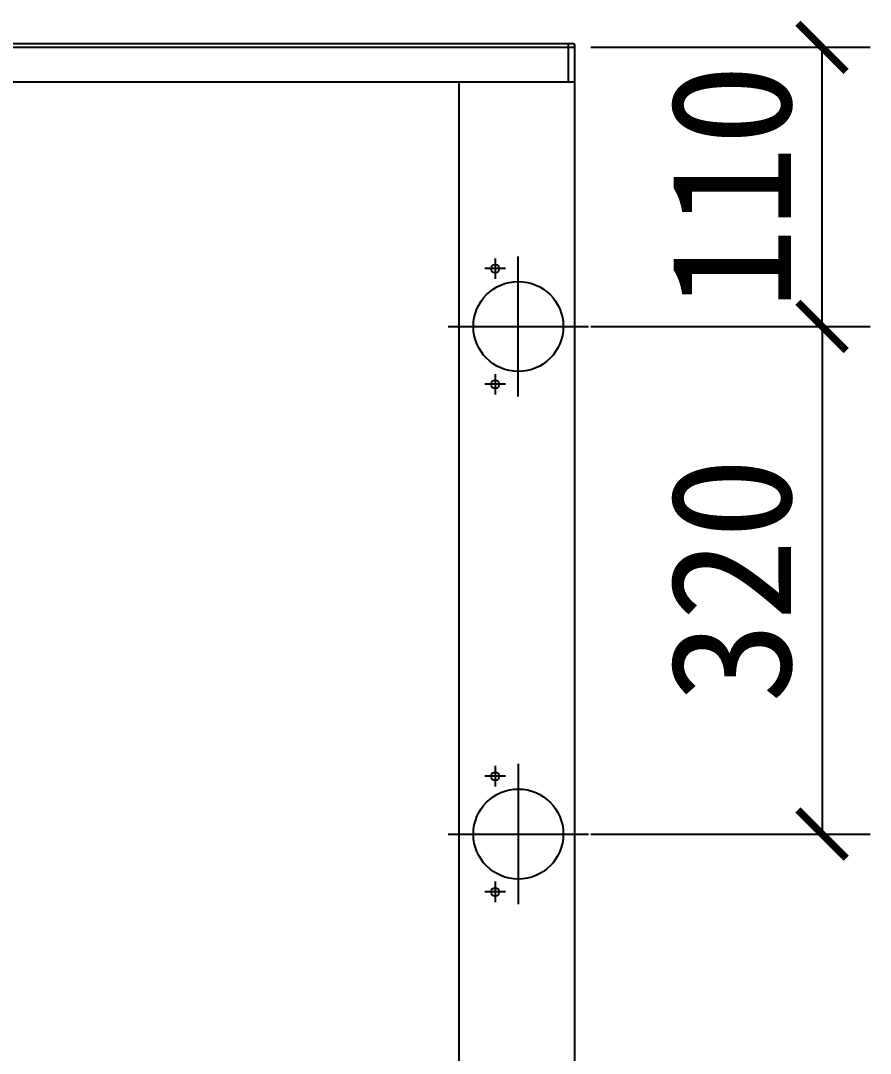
# Model space of a CAD drawing. Header units: millimetres. Extents: x -44117 to 256353, y -2095463 to 65325.
# Drawn here: x 115895.4 to 116071.5, y -872631.6 to -872417.6 of the extents above; entities that cross this region are included whole.
import ezdxf

# ---------------------------------------------------------------- set-up
doc = ezdxf.new("R2010")
doc.units = ezdxf.units.MM
doc.header["$LTSCALE"] = 10
doc.dimstyles.new('ISO-25', dxfattribs={"dimtxt": 2.5, "dimasz": 2.5, "dimexe": 1, "dimexo": 1, "dimtad": 1, "dimtxsty": 'Standard', "dimblk": 'ARCHTICK', "dimcen": 2.5, "dimadec": 0, "dimazin": 0, "dimtfac": 1, "dimtmove": 0, "dimatfit": 3, "dimfxl": 0, "dimarcsym": 0})

# ---------------------------------------------------------------- blocks, each defined once
blk = doc.blocks.new('_ArchTick')
at = {"color": 0, "linetype": 'ByBlock', "const_width": 0.15}
blk.add_lwpolyline([(-0.5, -0.5), (0.5, 0.5)], dxfattribs=at)
blk = doc.blocks.new('*D5644')
at = {"color": 0, "lineweight": -2}
for p, q in [((116013.55, -872423.15), (116071.47, -872423.15)), ((116061.47, -872480.99), (116061.47, -872423.15)), ((116013.55, -872480.99), (116071.47, -872480.99))]:
    blk.add_line(p, q, dxfattribs=at)
at = {"layer": 'Defpoints', "color": 0}
for p in [(115998.55, -872423.15), (116061.47, -872423.15), (115998.55, -872480.99)]:
    blk.add_point(p, dxfattribs=at)
at = {"color": 0, "lineweight": -2, "xscale": 10, "yscale": 10, "zscale": 10}
for p, rotation in [((116061.47, -872423.15), 90), ((116061.47, -872480.99), 270)]:
    blk.add_blockref('_ArchTick', p, dxfattribs=dict(at, rotation=rotation))
at = {"color": 0, "insert": (116042.72, -872452.07), "char_height": 25, "attachment_point": 5, "rotation": 90}
blk.add_mtext('110', dxfattribs=at)
blk = doc.blocks.new('*D5647')
at = {"color": 0, "lineweight": -2}
for p, q in [((116013.55, -872480.99), (116071.47, -872480.99)), ((116061.47, -872480.99), (116061.47, -872586.17)), ((116013.55, -872586.17), (116071.47, -872586.17))]:
    blk.add_line(p, q, dxfattribs=at)
at = {"layer": 'Defpoints', "color": 0}
for p in [(115998.55, -872480.99), (115998.55, -872586.17), (116061.47, -872586.17)]:
    blk.add_point(p, dxfattribs=at)
at = {"color": 0, "lineweight": -2, "xscale": 10, "yscale": 10, "zscale": 10}
for p, rotation in [((116061.47, -872480.99), 90), ((116061.47, -872586.17), 270)]:
    blk.add_blockref('_ArchTick', p, dxfattribs=dict(at, rotation=rotation))
at = {"color": 0, "insert": (116042.72, -872533.58), "char_height": 25, "attachment_point": 5, "rotation": 90}
blk.add_mtext('320', dxfattribs=at)
blk = doc.blocks.new('*D5676')
at = {"color": 0, "lineweight": -2}
for p, q in [((116013.55, -872423.15), (116071.47, -872423.15)), ((116061.47, -872480.99), (116061.47, -872423.15)), ((116013.55, -872480.99), (116071.47, -872480.99))]:
    blk.add_line(p, q, dxfattribs=at)
at = {"layer": 'Defpoints', "color": 0}
for p in [(115998.55, -872423.15), (116061.47, -872423.15), (115998.55, -872480.99)]:
    blk.add_point(p, dxfattribs=at)
at = {"color": 0, "lineweight": -2, "xscale": 10, "yscale": 10, "zscale": 10}
for p, rotation in [((116061.47, -872423.15), 90), ((116061.47, -872480.99), 270)]:
    blk.add_blockref('_ArchTick', p, dxfattribs=dict(at, rotation=rotation))
at = {"color": 0, "insert": (116042.72, -872452.07), "char_height": 25, "attachment_point": 5, "rotation": 90}
blk.add_mtext('110', dxfattribs=at)
blk = doc.blocks.new('*D5679')
at = {"color": 0, "lineweight": -2}
for p, q in [((116013.55, -872480.99), (116071.47, -872480.99)), ((116061.47, -872480.99), (116061.47, -872586.17)), ((116013.55, -872586.17), (116071.47, -872586.17))]:
    blk.add_line(p, q, dxfattribs=at)
at = {"layer": 'Defpoints', "color": 0}
for p in [(115998.55, -872480.99), (115998.55, -872586.17), (116061.47, -872586.17)]:
    blk.add_point(p, dxfattribs=at)
at = {"color": 0, "lineweight": -2, "xscale": 10, "yscale": 10, "zscale": 10}
for p, rotation in [((116061.47, -872480.99), 90), ((116061.47, -872586.17), 270)]:
    blk.add_blockref('_ArchTick', p, dxfattribs=dict(at, rotation=rotation))
at = {"color": 0, "insert": (116042.72, -872533.58), "char_height": 25, "attachment_point": 5, "rotation": 90}
blk.add_mtext('320', dxfattribs=at)
blk = doc.blocks.new('*D5691')
at = {"color": 0, "lineweight": -2}
for p, q in [((116013.55, -872423.15), (116071.47, -872423.15)), ((116061.47, -872480.99), (116061.47, -872423.15)), ((116013.55, -872480.99), (116071.47, -872480.99))]:
    blk.add_line(p, q, dxfattribs=at)
at = {"layer": 'Defpoints', "color": 0}
for p in [(115998.55, -872423.15), (116061.47, -872423.15), (115998.55, -872480.99)]:
    blk.add_point(p, dxfattribs=at)
at = {"color": 0, "lineweight": -2, "xscale": 10, "yscale": 10, "zscale": 10}
for p, rotation in [((116061.47, -872423.15), 90), ((116061.47, -872480.99), 270)]:
    blk.add_blockref('_ArchTick', p, dxfattribs=dict(at, rotation=rotation))
at = {"color": 0, "insert": (116042.72, -872452.07), "char_height": 25, "attachment_point": 5, "rotation": 90}
blk.add_mtext('110', dxfattribs=at)
blk = doc.blocks.new('*D5694')
at = {"color": 0, "lineweight": -2}
for p, q in [((116013.55, -872480.99), (116071.47, -872480.99)), ((116061.47, -872480.99), (116061.47, -872586.17)), ((116013.55, -872586.17), (116071.47, -872586.17))]:
    blk.add_line(p, q, dxfattribs=at)
at = {"layer": 'Defpoints', "color": 0}
for p in [(115998.55, -872480.99), (115998.55, -872586.17), (116061.47, -872586.17)]:
    blk.add_point(p, dxfattribs=at)
at = {"color": 0, "lineweight": -2, "xscale": 10, "yscale": 10, "zscale": 10}
for p, rotation in [((116061.47, -872480.99), 90), ((116061.47, -872586.17), 270)]:
    blk.add_blockref('_ArchTick', p, dxfattribs=dict(at, rotation=rotation))
at = {"color": 0, "insert": (116042.72, -872533.58), "char_height": 25, "attachment_point": 5, "rotation": 90}
blk.add_mtext('320', dxfattribs=at)
blk = doc.blocks.new('*D5706')
at = {"color": 0, "lineweight": -2}
for p, q in [((116013.55, -872423.15), (116071.47, -872423.15)), ((116061.47, -872480.99), (116061.47, -872423.15)), ((116013.55, -872480.99), (116071.47, -872480.99))]:
    blk.add_line(p, q, dxfattribs=at)
at = {"layer": 'Defpoints', "color": 0}
for p in [(115998.55, -872423.15), (116061.47, -872423.15), (115998.55, -872480.99)]:
    blk.add_point(p, dxfattribs=at)
at = {"color": 0, "lineweight": -2, "xscale": 10, "yscale": 10, "zscale": 10}
for p, rotation in [((116061.47, -872423.15), 90), ((116061.47, -872480.99), 270)]:
    blk.add_blockref('_ArchTick', p, dxfattribs=dict(at, rotation=rotation))
at = {"color": 0, "insert": (116042.72, -872452.07), "char_height": 25, "attachment_point": 5, "rotation": 90}
blk.add_mtext('110', dxfattribs=at)
blk = doc.blocks.new('*D5709')
at = {"color": 0, "lineweight": -2}
for p, q in [((116013.55, -872480.99), (116071.47, -872480.99)), ((116061.47, -872480.99), (116061.47, -872586.17)), ((116013.55, -872586.17), (116071.47, -872586.17))]:
    blk.add_line(p, q, dxfattribs=at)
at = {"layer": 'Defpoints', "color": 0}
for p in [(115998.55, -872480.99), (115998.55, -872586.17), (116061.47, -872586.17)]:
    blk.add_point(p, dxfattribs=at)
at = {"color": 0, "lineweight": -2, "xscale": 10, "yscale": 10, "zscale": 10}
for p, rotation in [((116061.47, -872480.99), 90), ((116061.47, -872586.17), 270)]:
    blk.add_blockref('_ArchTick', p, dxfattribs=dict(at, rotation=rotation))
at = {"color": 0, "insert": (116042.72, -872533.58), "char_height": 25, "attachment_point": 5, "rotation": 90}
blk.add_mtext('320', dxfattribs=at)
blk = doc.blocks.new('*D5721')
at = {"color": 0, "lineweight": -2}
for p, q in [((116013.55, -872423.15), (116071.47, -872423.15)), ((116061.47, -872480.99), (116061.47, -872423.15)), ((116013.55, -872480.99), (116071.47, -872480.99))]:
    blk.add_line(p, q, dxfattribs=at)
at = {"layer": 'Defpoints', "color": 0}
for p in [(115998.55, -872423.15), (116061.47, -872423.15), (115998.55, -872480.99)]:
    blk.add_point(p, dxfattribs=at)
at = {"color": 0, "lineweight": -2, "xscale": 10, "yscale": 10, "zscale": 10}
for p, rotation in [((116061.47, -872423.15), 90), ((116061.47, -872480.99), 270)]:
    blk.add_blockref('_ArchTick', p, dxfattribs=dict(at, rotation=rotation))
at = {"color": 0, "insert": (116042.72, -872452.07), "char_height": 25, "attachment_point": 5, "rotation": 90}
blk.add_mtext('110', dxfattribs=at)
blk = doc.blocks.new('*D5724')
at = {"color": 0, "lineweight": -2}
for p, q in [((116013.55, -872480.99), (116071.47, -872480.99)), ((116061.47, -872480.99), (116061.47, -872586.17)), ((116013.55, -872586.17), (116071.47, -872586.17))]:
    blk.add_line(p, q, dxfattribs=at)
at = {"layer": 'Defpoints', "color": 0}
for p in [(115998.55, -872480.99), (115998.55, -872586.17), (116061.47, -872586.17)]:
    blk.add_point(p, dxfattribs=at)
at = {"color": 0, "lineweight": -2, "xscale": 10, "yscale": 10, "zscale": 10}
for p, rotation in [((116061.47, -872480.99), 90), ((116061.47, -872586.17), 270)]:
    blk.add_blockref('_ArchTick', p, dxfattribs=dict(at, rotation=rotation))
at = {"color": 0, "insert": (116042.72, -872533.58), "char_height": 25, "attachment_point": 5, "rotation": 90}
blk.add_mtext('320', dxfattribs=at)
blk = doc.blocks.new('*D5736')
at = {"color": 0, "lineweight": -2}
for p, q in [((116013.55, -872423.15), (116071.47, -872423.15)), ((116061.47, -872480.99), (116061.47, -872423.15)), ((116013.55, -872480.99), (116071.47, -872480.99))]:
    blk.add_line(p, q, dxfattribs=at)
at = {"layer": 'Defpoints', "color": 0}
for p in [(115998.55, -872423.15), (116061.47, -872423.15), (115998.55, -872480.99)]:
    blk.add_point(p, dxfattribs=at)
at = {"color": 0, "lineweight": -2, "xscale": 10, "yscale": 10, "zscale": 10}
for p, rotation in [((116061.47, -872423.15), 90), ((116061.47, -872480.99), 270)]:
    blk.add_blockref('_ArchTick', p, dxfattribs=dict(at, rotation=rotation))
at = {"color": 0, "insert": (116042.72, -872452.07), "char_height": 25, "attachment_point": 5, "rotation": 90}
blk.add_mtext('110', dxfattribs=at)
blk = doc.blocks.new('*D5739')
at = {"color": 0, "lineweight": -2}
for p, q in [((116013.55, -872480.99), (116071.47, -872480.99)), ((116061.47, -872480.99), (116061.47, -872586.17)), ((116013.55, -872586.17), (116071.47, -872586.17))]:
    blk.add_line(p, q, dxfattribs=at)
at = {"layer": 'Defpoints', "color": 0}
for p in [(115998.55, -872480.99), (115998.55, -872586.17), (116061.47, -872586.17)]:
    blk.add_point(p, dxfattribs=at)
at = {"color": 0, "lineweight": -2, "xscale": 10, "yscale": 10, "zscale": 10}
for p, rotation in [((116061.47, -872480.99), 90), ((116061.47, -872586.17), 270)]:
    blk.add_blockref('_ArchTick', p, dxfattribs=dict(at, rotation=rotation))
at = {"color": 0, "insert": (116042.72, -872533.58), "char_height": 25, "attachment_point": 5, "rotation": 90}
blk.add_mtext('320', dxfattribs=at)
blk = doc.blocks.new('*D5749')
at = {"color": 0, "lineweight": -2}
for p, q in [((116013.55, -872423.15), (116071.47, -872423.15)), ((116061.47, -872480.99), (116061.47, -872423.15)), ((116013.55, -872480.99), (116071.47, -872480.99))]:
    blk.add_line(p, q, dxfattribs=at)
at = {"layer": 'Defpoints', "color": 0}
for p in [(115998.55, -872423.15), (116061.47, -872423.15), (115998.55, -872480.99)]:
    blk.add_point(p, dxfattribs=at)
at = {"color": 0, "lineweight": -2, "xscale": 10, "yscale": 10, "zscale": 10}
for p, rotation in [((116061.47, -872423.15), 90), ((116061.47, -872480.99), 270)]:
    blk.add_blockref('_ArchTick', p, dxfattribs=dict(at, rotation=rotation))
at = {"color": 0, "insert": (116042.72, -872452.07), "char_height": 25, "attachment_point": 5, "rotation": 90}
blk.add_mtext('110', dxfattribs=at)
blk = doc.blocks.new('*D5752')
at = {"color": 0, "lineweight": -2}
for p, q in [((116013.55, -872480.99), (116071.47, -872480.99)), ((116061.47, -872480.99), (116061.47, -872586.17)), ((116013.55, -872586.17), (116071.47, -872586.17))]:
    blk.add_line(p, q, dxfattribs=at)
at = {"layer": 'Defpoints', "color": 0}
for p in [(115998.55, -872480.99), (115998.55, -872586.17), (116061.47, -872586.17)]:
    blk.add_point(p, dxfattribs=at)
at = {"color": 0, "lineweight": -2, "xscale": 10, "yscale": 10, "zscale": 10}
for p, rotation in [((116061.47, -872480.99), 90), ((116061.47, -872586.17), 270)]:
    blk.add_blockref('_ArchTick', p, dxfattribs=dict(at, rotation=rotation))
at = {"color": 0, "insert": (116042.72, -872533.58), "char_height": 25, "attachment_point": 5, "rotation": 90}
blk.add_mtext('320', dxfattribs=at)
blk = doc.blocks.new('*D5762')
at = {"color": 0, "lineweight": -2}
for p, q in [((116013.55, -872423.15), (116071.47, -872423.15)), ((116061.47, -872480.99), (116061.47, -872423.15)), ((116013.55, -872480.99), (116071.47, -872480.99))]:
    blk.add_line(p, q, dxfattribs=at)
at = {"layer": 'Defpoints', "color": 0}
for p in [(115998.55, -872423.15), (116061.47, -872423.15), (115998.55, -872480.99)]:
    blk.add_point(p, dxfattribs=at)
at = {"color": 0, "lineweight": -2, "xscale": 10, "yscale": 10, "zscale": 10}
for p, rotation in [((116061.47, -872423.15), 90), ((116061.47, -872480.99), 270)]:
    blk.add_blockref('_ArchTick', p, dxfattribs=dict(at, rotation=rotation))
at = {"color": 0, "insert": (116042.72, -872452.07), "char_height": 25, "attachment_point": 5, "rotation": 90}
blk.add_mtext('110', dxfattribs=at)
blk = doc.blocks.new('*D5765')
at = {"color": 0, "lineweight": -2}
for p, q in [((116013.55, -872480.99), (116071.47, -872480.99)), ((116061.47, -872480.99), (116061.47, -872586.17)), ((116013.55, -872586.17), (116071.47, -872586.17))]:
    blk.add_line(p, q, dxfattribs=at)
at = {"layer": 'Defpoints', "color": 0}
for p in [(115998.55, -872480.99), (115998.55, -872586.17), (116061.47, -872586.17)]:
    blk.add_point(p, dxfattribs=at)
at = {"color": 0, "lineweight": -2, "xscale": 10, "yscale": 10, "zscale": 10}
for p, rotation in [((116061.47, -872480.99), 90), ((116061.47, -872586.17), 270)]:
    blk.add_blockref('_ArchTick', p, dxfattribs=dict(at, rotation=rotation))
at = {"color": 0, "insert": (116042.72, -872533.58), "char_height": 25, "attachment_point": 5, "rotation": 90}
blk.add_mtext('320', dxfattribs=at)
blk = doc.blocks.new('*D5775')
at = {"color": 0, "lineweight": -2}
for p, q in [((116013.55, -872423.15), (116071.47, -872423.15)), ((116061.47, -872480.99), (116061.47, -872423.15)), ((116013.55, -872480.99), (116071.47, -872480.99))]:
    blk.add_line(p, q, dxfattribs=at)
at = {"layer": 'Defpoints', "color": 0}
for p in [(115998.55, -872423.15), (116061.47, -872423.15), (115998.55, -872480.99)]:
    blk.add_point(p, dxfattribs=at)
at = {"color": 0, "lineweight": -2, "xscale": 10, "yscale": 10, "zscale": 10}
for p, rotation in [((116061.47, -872423.15), 90), ((116061.47, -872480.99), 270)]:
    blk.add_blockref('_ArchTick', p, dxfattribs=dict(at, rotation=rotation))
at = {"color": 0, "insert": (116042.72, -872452.07), "char_height": 25, "attachment_point": 5, "rotation": 90}
blk.add_mtext('110', dxfattribs=at)
blk = doc.blocks.new('*D5778')
at = {"color": 0, "lineweight": -2}
for p, q in [((116013.55, -872480.99), (116071.47, -872480.99)), ((116061.47, -872480.99), (116061.47, -872586.17)), ((116013.55, -872586.17), (116071.47, -872586.17))]:
    blk.add_line(p, q, dxfattribs=at)
at = {"layer": 'Defpoints', "color": 0}
for p in [(115998.55, -872480.99), (115998.55, -872586.17), (116061.47, -872586.17)]:
    blk.add_point(p, dxfattribs=at)
at = {"color": 0, "lineweight": -2, "xscale": 10, "yscale": 10, "zscale": 10}
for p, rotation in [((116061.47, -872480.99), 90), ((116061.47, -872586.17), 270)]:
    blk.add_blockref('_ArchTick', p, dxfattribs=dict(at, rotation=rotation))
at = {"color": 0, "insert": (116042.72, -872533.58), "char_height": 25, "attachment_point": 5, "rotation": 90}
blk.add_mtext('320', dxfattribs=at)
blk = doc.blocks.new('*D5788')
at = {"color": 0, "lineweight": -2}
for p, q in [((116013.55, -872423.15), (116071.47, -872423.15)), ((116061.47, -872480.99), (116061.47, -872423.15)), ((116013.55, -872480.99), (116071.47, -872480.99))]:
    blk.add_line(p, q, dxfattribs=at)
at = {"layer": 'Defpoints', "color": 0}
for p in [(115998.55, -872423.15), (116061.47, -872423.15), (115998.55, -872480.99)]:
    blk.add_point(p, dxfattribs=at)
at = {"color": 0, "lineweight": -2, "xscale": 10, "yscale": 10, "zscale": 10}
for p, rotation in [((116061.47, -872423.15), 90), ((116061.47, -872480.99), 270)]:
    blk.add_blockref('_ArchTick', p, dxfattribs=dict(at, rotation=rotation))
at = {"color": 0, "insert": (116042.72, -872452.07), "char_height": 25, "attachment_point": 5, "rotation": 90}
blk.add_mtext('110', dxfattribs=at)
blk = doc.blocks.new('*D5791')
at = {"color": 0, "lineweight": -2}
for p, q in [((116013.55, -872480.99), (116071.47, -872480.99)), ((116061.47, -872480.99), (116061.47, -872586.17)), ((116013.55, -872586.17), (116071.47, -872586.17))]:
    blk.add_line(p, q, dxfattribs=at)
at = {"layer": 'Defpoints', "color": 0}
for p in [(115998.55, -872480.99), (115998.55, -872586.17), (116061.47, -872586.17)]:
    blk.add_point(p, dxfattribs=at)
at = {"color": 0, "lineweight": -2, "xscale": 10, "yscale": 10, "zscale": 10}
for p, rotation in [((116061.47, -872480.99), 90), ((116061.47, -872586.17), 270)]:
    blk.add_blockref('_ArchTick', p, dxfattribs=dict(at, rotation=rotation))
at = {"color": 0, "insert": (116042.72, -872533.58), "char_height": 25, "attachment_point": 5, "rotation": 90}
blk.add_mtext('320', dxfattribs=at)

msp = doc.modelspace()

# ---------------------------------------------------------------- linework, layer by layer
for p, q in [((116010.26399, -872423.15457), (115773.27043, -872423.15457)), ((116010.26399, -872423.15457), (115773.27043, -872423.15457)), ((116010.26399, -872423.15457), (115773.27043, -872423.15457)), ((116010.26399, -872423.15457), (115773.27043, -872423.15457)), ((116010.26399, -872423.15457), (115773.27043, -872423.15457)), ((116010.26399, -872423.15457), (115773.27043, -872423.15457)), ((116010.26399, -872423.15457), (115773.27043, -872423.15457)), ((116010.26399, -872423.15457), (115773.27043, -872423.15457)), ((116010.26399, -872423.15457), (115773.27043, -872423.15457)), ((116010.26399, -872423.15457), (115773.27043, -872423.15457)), ((116009.99771, -872422.40897), (115773.53671, -872422.40897)), ((116009.99771, -872422.40897), (115773.53671, -872422.40897)), ((116009.99771, -872422.40897), (115773.53671, -872422.40897)), ((116009.99771, -872422.40897), (115773.53671, -872422.40897)), ((116009.99771, -872422.40897), (115773.53671, -872422.40897)), ((116009.99771, -872422.40897), (115773.53671, -872422.40897)), ((116009.99771, -872422.40897), (115773.53671, -872422.40897)), ((116009.99771, -872422.40897), (115773.53671, -872422.40897)), ((116009.99771, -872422.40897), (115773.53671, -872422.40897)), ((116009.99771, -872422.40897), (115773.53671, -872422.40897)), ((116008.93257, -872430.39752), (116008.93257, -872422.40897)), ((116008.93257, -872430.39752), (116008.93257, -872422.40897)), ((116008.93257, -872430.39752), (116008.93257, -872422.40897)), ((116008.93257, -872430.39752), (116008.93257, -872422.40897)), ((116008.93257, -872430.39752), (116008.93257, -872422.40897)), ((116008.93257, -872430.39752), (116008.93257, -872422.40897)), ((116008.93257, -872430.39752), (116008.93257, -872422.40897)), ((116008.93257, -872430.39752), (116008.93257, -872422.40897)), ((116008.93257, -872430.39752), (116008.93257, -872422.40897)), ((116008.93257, -872430.39752), (116008.93257, -872422.40897)), ((116010.26399, -872839.88312), (116010.26399, -872422.67526)), ((116010.26399, -872839.88312), (116010.26399, -872422.67526)), ((116010.26399, -872839.88312), (116010.26399, -872422.67526)), ((116010.26399, -872839.88312), (116010.26399, -872422.67526)), ((116010.26399, -872839.88312), (116010.26399, -872422.67526)), ((116010.26399, -872839.88312), (116010.26399, -872422.67526)), ((116010.26399, -872839.88312), (116010.26399, -872422.67526)), ((116010.26399, -872839.88312), (116010.26399, -872422.67526)), ((116010.26399, -872839.88312), (116010.26399, -872422.67526)), ((116010.26399, -872839.88312), (116010.26399, -872422.67526)), ((116010.26399, -872430.39752), (115773.27043, -872430.39752)), ((116010.26399, -872430.39752), (115773.27043, -872430.39752)), ((116010.26399, -872430.39752), (115773.27043, -872430.39752)), ((116010.26399, -872430.39752), (115773.27043, -872430.39752)), ((116010.26399, -872430.39752), (115773.27043, -872430.39752)), ((116010.26399, -872430.39752), (115773.27043, -872430.39752)), ((116010.26399, -872430.39752), (115773.27043, -872430.39752)), ((116010.26399, -872430.39752), (115773.27043, -872430.39752)), ((116010.26399, -872430.39752), (115773.27043, -872430.39752)), ((116010.26399, -872430.39752), (115773.27043, -872430.39752)), ((115986.29835, -872832.16086), (115986.29835, -872430.39752)), ((115986.29835, -872832.16086), (115986.29835, -872430.39752)), ((115986.29835, -872832.16086), (115986.29835, -872430.39752)), ((115986.29835, -872832.16086), (115986.29835, -872430.39752)), ((115986.29835, -872832.16086), (115986.29835, -872430.39752)), ((115986.29835, -872832.16086), (115986.29835, -872430.39752)), ((115986.29835, -872832.16086), (115986.29835, -872430.39752)), ((115986.29835, -872832.16086), (115986.29835, -872430.39752)), ((115986.29835, -872832.16086), (115986.29835, -872430.39752)), ((115986.29835, -872832.16086), (115986.29835, -872430.39752)), ((115993.75433, -872466.87855), (115993.75433, -872471.13911)), ((115993.75433, -872466.87855), (115993.75433, -872471.13911)), ((115993.75433, -872466.87855), (115993.75433, -872471.13911)), ((115993.75433, -872466.87855), (115993.75433, -872471.13911)), ((115993.75433, -872466.87855), (115993.75433, -872471.13911)), ((115993.75433, -872466.87855), (115993.75433, -872471.13911)), ((115993.75433, -872466.87855), (115993.75433, -872471.13911)), ((115993.75433, -872466.87855), (115993.75433, -872471.13911)), ((115993.75433, -872466.87855), (115993.75433, -872471.13911)), ((115993.75433, -872466.87855), (115993.75433, -872471.13911)), ((115998.54746, -872495.51624), (115998.54746, -872466.46707)), ((115998.54746, -872495.51624), (115998.54746, -872466.46707)), ((115998.54746, -872495.51624), (115998.54746, -872466.46707)), ((115998.54746, -872495.51624), (115998.54746, -872466.46707)), ((115998.54746, -872495.51624), (115998.54746, -872466.46707)), ((115998.54746, -872495.51624), (115998.54746, -872466.46707)), ((115998.54746, -872495.51624), (115998.54746, -872466.46707)), ((115998.54746, -872495.51624), (115998.54746, -872466.46707)), ((115998.54746, -872495.51624), (115998.54746, -872466.46707)), ((115998.54746, -872495.51624), (115998.54746, -872466.46707)), ((115995.88461, -872469.00883), (115991.62405, -872469.00883)), ((115995.88461, -872469.00883), (115991.62405, -872469.00883)), ((115995.88461, -872469.00883), (115991.62405, -872469.00883)), ((115995.88461, -872469.00883), (115991.62405, -872469.00883)), ((115995.88461, -872469.00883), (115991.62405, -872469.00883)), ((115995.88461, -872469.00883), (115991.62405, -872469.00883)), ((115995.88461, -872469.00883), (115991.62405, -872469.00883)), ((115995.88461, -872469.00883), (115991.62405, -872469.00883)), ((115995.88461, -872469.00883), (115991.62405, -872469.00883)), ((115995.88461, -872469.00883), (115991.62405, -872469.00883)), ((115984.02287, -872480.99165), (116013.07205, -872480.99165)), ((115984.02287, -872480.99165), (116013.07205, -872480.99165)), ((115984.02287, -872480.99165), (116013.07205, -872480.99165)), ((115984.02287, -872480.99165), (116013.07205, -872480.99165)), ((115984.02287, -872480.99165), (116013.07205, -872480.99165)), ((115984.02287, -872480.99165), (116013.07205, -872480.99165)), ((115984.02287, -872480.99165), (116013.07205, -872480.99165)), ((115984.02287, -872480.99165), (116013.07205, -872480.99165)), ((115984.02287, -872480.99165), (116013.07205, -872480.99165)), ((115984.02287, -872480.99165), (116013.07205, -872480.99165)), ((115993.75433, -872490.84419), (115993.75433, -872495.10475)), ((115993.75433, -872490.84419), (115993.75433, -872495.10475)), ((115993.75433, -872490.84419), (115993.75433, -872495.10475)), ((115993.75433, -872490.84419), (115993.75433, -872495.10475)), ((115993.75433, -872490.84419), (115993.75433, -872495.10475)), ((115993.75433, -872490.84419), (115993.75433, -872495.10475)), ((115993.75433, -872490.84419), (115993.75433, -872495.10475)), ((115993.75433, -872490.84419), (115993.75433, -872495.10475)), ((115993.75433, -872490.84419), (115993.75433, -872495.10475)), ((115993.75433, -872490.84419), (115993.75433, -872495.10475)), ((115995.88461, -872492.97447), (115991.62405, -872492.97447)), ((115995.88461, -872492.97447), (115991.62405, -872492.97447)), ((115995.88461, -872492.97447), (115991.62405, -872492.97447)), ((115995.88461, -872492.97447), (115991.62405, -872492.97447)), ((115995.88461, -872492.97447), (115991.62405, -872492.97447)), ((115995.88461, -872492.97447), (115991.62405, -872492.97447)), ((115995.88461, -872492.97447), (115991.62405, -872492.97447)), ((115995.88461, -872492.97447), (115991.62405, -872492.97447)), ((115995.88461, -872492.97447), (115991.62405, -872492.97447)), ((115995.88461, -872492.97447), (115991.62405, -872492.97447)), ((115993.75433, -872572.06109), (115993.75433, -872576.32165)), ((115993.75433, -872572.06109), (115993.75433, -872576.32165)), ((115993.75433, -872572.06109), (115993.75433, -872576.32165)), ((115993.75433, -872572.06109), (115993.75433, -872576.32165)), ((115993.75433, -872572.06109), (115993.75433, -872576.32165)), ((115993.75433, -872572.06109), (115993.75433, -872576.32165)), ((115993.75433, -872572.06109), (115993.75433, -872576.32165)), ((115993.75433, -872572.06109), (115993.75433, -872576.32165)), ((115993.75433, -872572.06109), (115993.75433, -872576.32165)), ((115993.75433, -872572.06109), (115993.75433, -872576.32165)), ((115998.54746, -872571.6496), (115998.54746, -872600.69878)), ((115998.54746, -872571.6496), (115998.54746, -872600.69878)), ((115998.54746, -872571.6496), (115998.54746, -872600.69878)), ((115998.54746, -872571.6496), (115998.54746, -872600.69878)), ((115998.54746, -872571.6496), (115998.54746, -872600.69878)), ((115998.54746, -872571.6496), (115998.54746, -872600.69878)), ((115998.54746, -872571.6496), (115998.54746, -872600.69878)), ((115998.54746, -872571.6496), (115998.54746, -872600.69878)), ((115998.54746, -872571.6496), (115998.54746, -872600.69878)), ((115998.54746, -872571.6496), (115998.54746, -872600.69878)), ((115995.88461, -872574.19137), (115991.62405, -872574.19137)), ((115995.88461, -872574.19137), (115991.62405, -872574.19137)), ((115995.88461, -872574.19137), (115991.62405, -872574.19137)), ((115995.88461, -872574.19137), (115991.62405, -872574.19137)), ((115995.88461, -872574.19137), (115991.62405, -872574.19137)), ((115995.88461, -872574.19137), (115991.62405, -872574.19137)), ((115995.88461, -872574.19137), (115991.62405, -872574.19137)), ((115995.88461, -872574.19137), (115991.62405, -872574.19137)), ((115995.88461, -872574.19137), (115991.62405, -872574.19137)), ((115995.88461, -872574.19137), (115991.62405, -872574.19137)), ((115984.02287, -872586.1742), (116013.07205, -872586.1742)), ((115984.02287, -872586.1742), (116013.07205, -872586.1742)), ((115984.02287, -872586.1742), (116013.07205, -872586.1742)), ((115984.02287, -872586.1742), (116013.07205, -872586.1742)), ((115984.02287, -872586.1742), (116013.07205, -872586.1742)), ((115984.02287, -872586.1742), (116013.07205, -872586.1742)), ((115984.02287, -872586.1742), (116013.07205, -872586.1742)), ((115984.02287, -872586.1742), (116013.07205, -872586.1742)), ((115984.02287, -872586.1742), (116013.07205, -872586.1742)), ((115984.02287, -872586.1742), (116013.07205, -872586.1742)), ((115993.75433, -872596.02673), (115993.75433, -872600.28729)), ((115993.75433, -872596.02673), (115993.75433, -872600.28729)), ((115993.75433, -872596.02673), (115993.75433, -872600.28729)), ((115993.75433, -872596.02673), (115993.75433, -872600.28729)), ((115993.75433, -872596.02673), (115993.75433, -872600.28729)), ((115993.75433, -872596.02673), (115993.75433, -872600.28729)), ((115993.75433, -872596.02673), (115993.75433, -872600.28729)), ((115993.75433, -872596.02673), (115993.75433, -872600.28729)), ((115993.75433, -872596.02673), (115993.75433, -872600.28729)), ((115993.75433, -872596.02673), (115993.75433, -872600.28729)), ((115995.88461, -872598.15701), (115991.62405, -872598.15701)), ((115995.88461, -872598.15701), (115991.62405, -872598.15701)), ((115995.88461, -872598.15701), (115991.62405, -872598.15701)), ((115995.88461, -872598.15701), (115991.62405, -872598.15701)), ((115995.88461, -872598.15701), (115991.62405, -872598.15701)), ((115995.88461, -872598.15701), (115991.62405, -872598.15701)), ((115995.88461, -872598.15701), (115991.62405, -872598.15701)), ((115995.88461, -872598.15701), (115991.62405, -872598.15701)), ((115995.88461, -872598.15701), (115991.62405, -872598.15701)), ((115995.88461, -872598.15701), (115991.62405, -872598.15701))]:
    msp.add_line(p, q)
for centre, radius in [((115993.75433, -872469.00883), 0.85211), ((115993.75433, -872469.00883), 0.85211), ((115993.75433, -872469.00883), 0.85211), ((115993.75433, -872469.00883), 0.85211), ((115993.75433, -872469.00883), 0.85211), ((115993.75433, -872469.00883), 0.85211), ((115993.75433, -872469.00883), 0.85211), ((115993.75433, -872469.00883), 0.85211), ((115993.75433, -872469.00883), 0.85211), ((115993.75433, -872469.00883), 0.85211), ((115998.54746, -872480.99165), 9.31997), ((115998.54746, -872480.99165), 9.31997), ((115998.54746, -872480.99165), 9.31997), ((115998.54746, -872480.99165), 9.31997), ((115998.54746, -872480.99165), 9.31997), ((115998.54746, -872480.99165), 9.31997), ((115998.54746, -872480.99165), 9.31997), ((115998.54746, -872480.99165), 9.31997), ((115998.54746, -872480.99165), 9.31997), ((115998.54746, -872480.99165), 9.31997), ((115993.75433, -872492.97447), 0.85211), ((115993.75433, -872492.97447), 0.85211), ((115993.75433, -872492.97447), 0.85211), ((115993.75433, -872492.97447), 0.85211), ((115993.75433, -872492.97447), 0.85211), ((115993.75433, -872492.97447), 0.85211), ((115993.75433, -872492.97447), 0.85211), ((115993.75433, -872492.97447), 0.85211), ((115993.75433, -872492.97447), 0.85211), ((115993.75433, -872492.97447), 0.85211), ((115993.75433, -872574.19137), 0.85211), ((115993.75433, -872574.19137), 0.85211), ((115993.75433, -872574.19137), 0.85211), ((115993.75433, -872574.19137), 0.85211), ((115993.75433, -872574.19137), 0.85211), ((115993.75433, -872574.19137), 0.85211), ((115993.75433, -872574.19137), 0.85211), ((115993.75433, -872574.19137), 0.85211), ((115993.75433, -872574.19137), 0.85211), ((115993.75433, -872574.19137), 0.85211), ((115998.54746, -872586.1742), 9.31997), ((115998.54746, -872586.1742), 9.31997), ((115998.54746, -872586.1742), 9.31997), ((115998.54746, -872586.1742), 9.31997), ((115998.54746, -872586.1742), 9.31997), ((115998.54746, -872586.1742), 9.31997), ((115998.54746, -872586.1742), 9.31997), ((115998.54746, -872586.1742), 9.31997), ((115998.54746, -872586.1742), 9.31997), ((115998.54746, -872586.1742), 9.31997), ((115993.75433, -872598.15701), 0.85211), ((115993.75433, -872598.15701), 0.85211), ((115993.75433, -872598.15701), 0.85211), ((115993.75433, -872598.15701), 0.85211), ((115993.75433, -872598.15701), 0.85211), ((115993.75433, -872598.15701), 0.85211), ((115993.75433, -872598.15701), 0.85211), ((115993.75433, -872598.15701), 0.85211), ((115993.75433, -872598.15701), 0.85211), ((115993.75433, -872598.15701), 0.85211)]:
    msp.add_circle(centre, radius)
msp.add_arc((116009.99771, -872422.67526), 0.26628, 0, 90)
msp.add_arc((116009.99771, -872422.67526), 0.26628, 0, 90)
msp.add_arc((116009.99771, -872422.67526), 0.26628, 0, 90)
msp.add_arc((116009.99771, -872422.67526), 0.26628, 0, 90)
msp.add_arc((116009.99771, -872422.67526), 0.26628, 0, 90)
msp.add_arc((116009.99771, -872422.67526), 0.26628, 0, 90)
msp.add_arc((116009.99771, -872422.67526), 0.26628, 0, 90)
msp.add_arc((116009.99771, -872422.67526), 0.26628, 0, 90)
msp.add_arc((116009.99771, -872422.67526), 0.26628, 0, 90)
msp.add_arc((116009.99771, -872422.67526), 0.26628, 0, 90)

# ---------------------------------------------------------------- dimensions: what is measured, and where the dimension line sits
for picture in ['*D5644', '*D5676', '*D5691', '*D5706', '*D5721', '*D5736', '*D5749', '*D5762', '*D5775', '*D5788']:
    dim = msp.add_linear_dim(base=(116061.4726, -872423.15457), p1=(115998.54746, -872480.99165), p2=(115998.54746, -872423.15457), angle=90, text='110', dimstyle='ISO-25', override={"dimscale": 10, "dimasz": 1, "dimexo": 1.5, "dimtxsty": 'Standard'})
    dim.commit()
    dim.dimension.update_dxf_attribs({"geometry": picture, "text_midpoint": (116061.4726, -872452.07311), "dimtype": 160})
for picture in ['*D5647', '*D5679', '*D5694', '*D5709', '*D5724', '*D5739', '*D5752', '*D5765', '*D5778', '*D5791']:
    dim = msp.add_linear_dim(base=(116061.4726, -872586.1742), p1=(115998.54746, -872480.99165), p2=(115998.54746, -872586.1742), angle=90, text='320', dimstyle='ISO-25', override={"dimscale": 10, "dimasz": 1, "dimexo": 1.5, "dimtxsty": 'Standard'})
    dim.commit()
    dim.dimension.update_dxf_attribs({"geometry": picture, "text_midpoint": (116042.7226, -872533.58293)})

doc.saveas('drawing.dxf')
